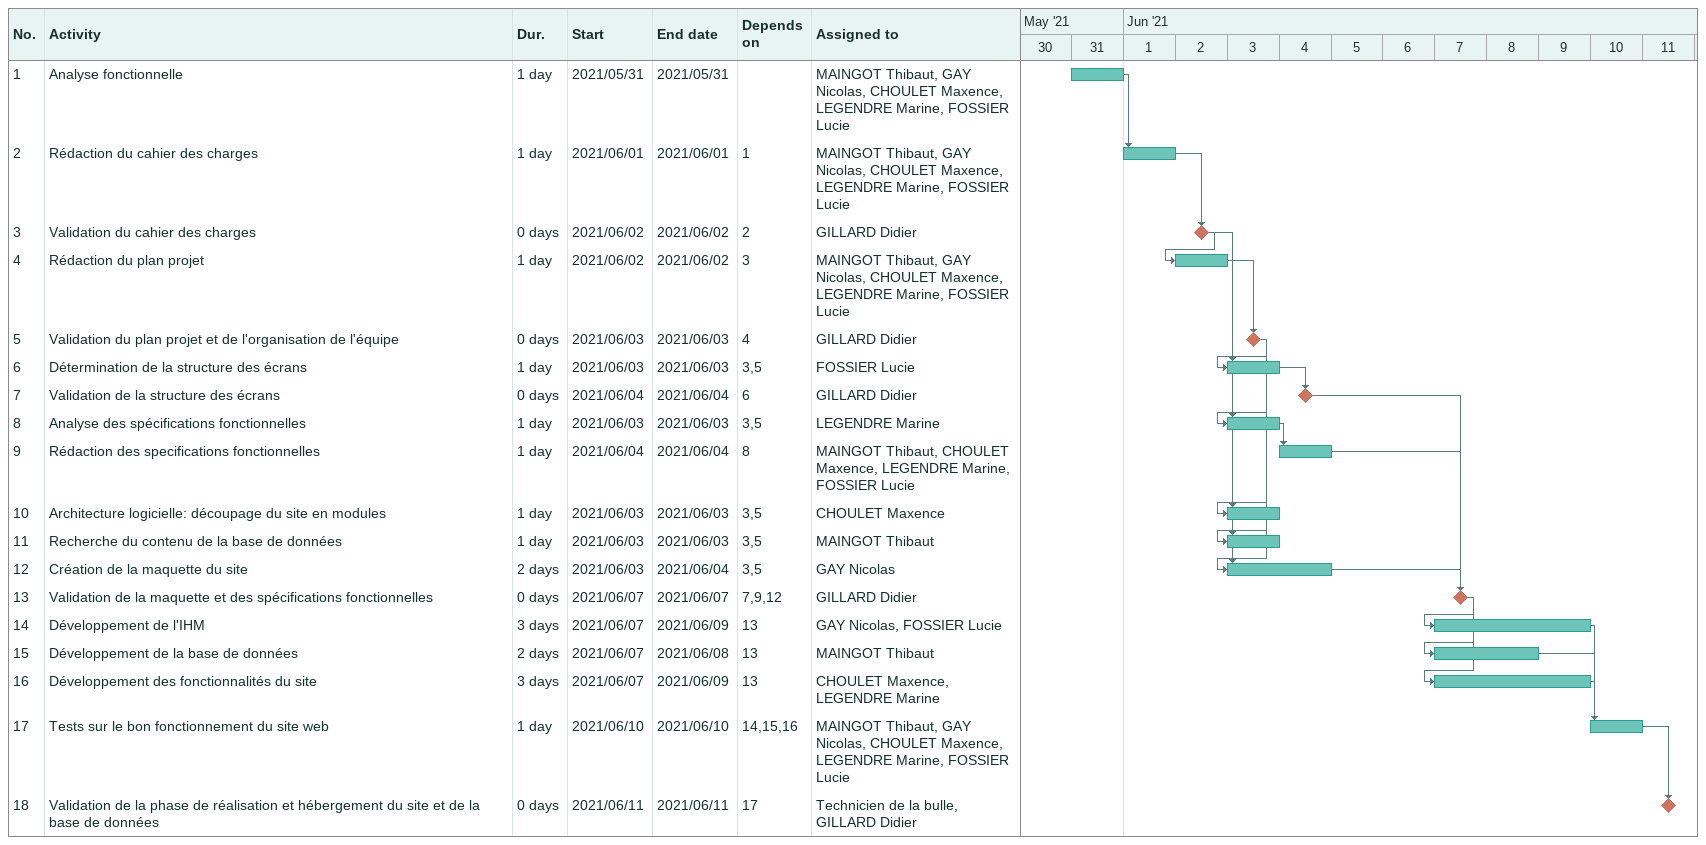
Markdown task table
| ID | Task | Duration | Start | Finish | Predecessors | Resources |
|---|---|---|---|---|---|---|
| 1 | Analyse fonctionnelle | 1d | 2021-05-31 | 2021-05-31 |  | MAINGOT Thibaut, GAY Nicolas, CHOULET Maxence, LEGENDRE Marine, FOSSIER Lucie |
| 2 | Rédaction du cahier des charges | 1d | 2021-06-01 | 2021-06-01 | 1 | MAINGOT Thibaut, GAY Nicolas, CHOULET Maxence, LEGENDRE Marine, FOSSIER Lucie |
| 3 | Validation du cahier des charges | 0d | 2021-06-02 | 2021-06-02 | 2 | GILLARD Didier |
| 4 | Rédaction du plan projet | 1d | 2021-06-02 | 2021-06-02 | 3 | MAINGOT Thibaut, GAY Nicolas, CHOULET Maxence, LEGENDRE Marine, FOSSIER Lucie |
| 5 | Validation du plan projet et de l'organisation de l'équipe | 0d | 2021-06-03 | 2021-06-03 | 4 | GILLARD Didier |
| 6 | Détermination de la structure des écrans | 1d | 2021-06-03 | 2021-06-03 | 3, 5 | FOSSIER Lucie |
| 7 | Validation de la structure des écrans | 0d | 2021-06-04 | 2021-06-04 | 6 | GILLARD Didier |
| 8 | Analyse des spécifications fonctionnelles | 1d | 2021-06-03 | 2021-06-03 | 3, 5 | LEGENDRE Marine |
| 9 | Rédaction des specifications fonctionnelles | 1d | 2021-06-04 | 2021-06-04 | 8 | MAINGOT Thibaut, CHOULET Maxence, LEGENDRE Marine, FOSSIER Lucie |
| 10 | Architecture logicielle: découpage du site en modules | 1d | 2021-06-03 | 2021-06-03 | 3, 5 | CHOULET Maxence |
| 11 | Recherche du contenu de la base de données | 1d | 2021-06-03 | 2021-06-03 | 3, 5 | MAINGOT Thibaut |
| 12 | Création de la maquette du site | 2d | 2021-06-03 | 2021-06-04 | 3, 5 | GAY Nicolas |
| 13 | Validation de la maquette et des spécifications fonctionnelles | 0d | 2021-06-07 | 2021-06-07 | 7, 9, 12 | GILLARD Didier |
| 14 | Développement de l'IHM | 3d | 2021-06-07 | 2021-06-09 | 13 | GAY Nicolas, FOSSIER Lucie |
| 15 | Développement de la base de données | 2d | 2021-06-07 | 2021-06-08 | 13 | MAINGOT Thibaut |
| 16 | Développement des fonctionnalités du site | 3d | 2021-06-07 | 2021-06-09 | 13 | CHOULET Maxence, LEGENDRE Marine |
| 17 | Tests sur le bon fonctionnement du site web | 1d | 2021-06-10 | 2021-06-10 | 14, 15, 16 | MAINGOT Thibaut, GAY Nicolas, CHOULET Maxence, LEGENDRE Marine, FOSSIER Lucie |
| 18 | Validation de la phase de réalisation et hébergement du site et de la base de données | 0d | 2021-06-11 | 2021-06-11 | 17 | Technicien de la bulle, GILLARD Didier |
